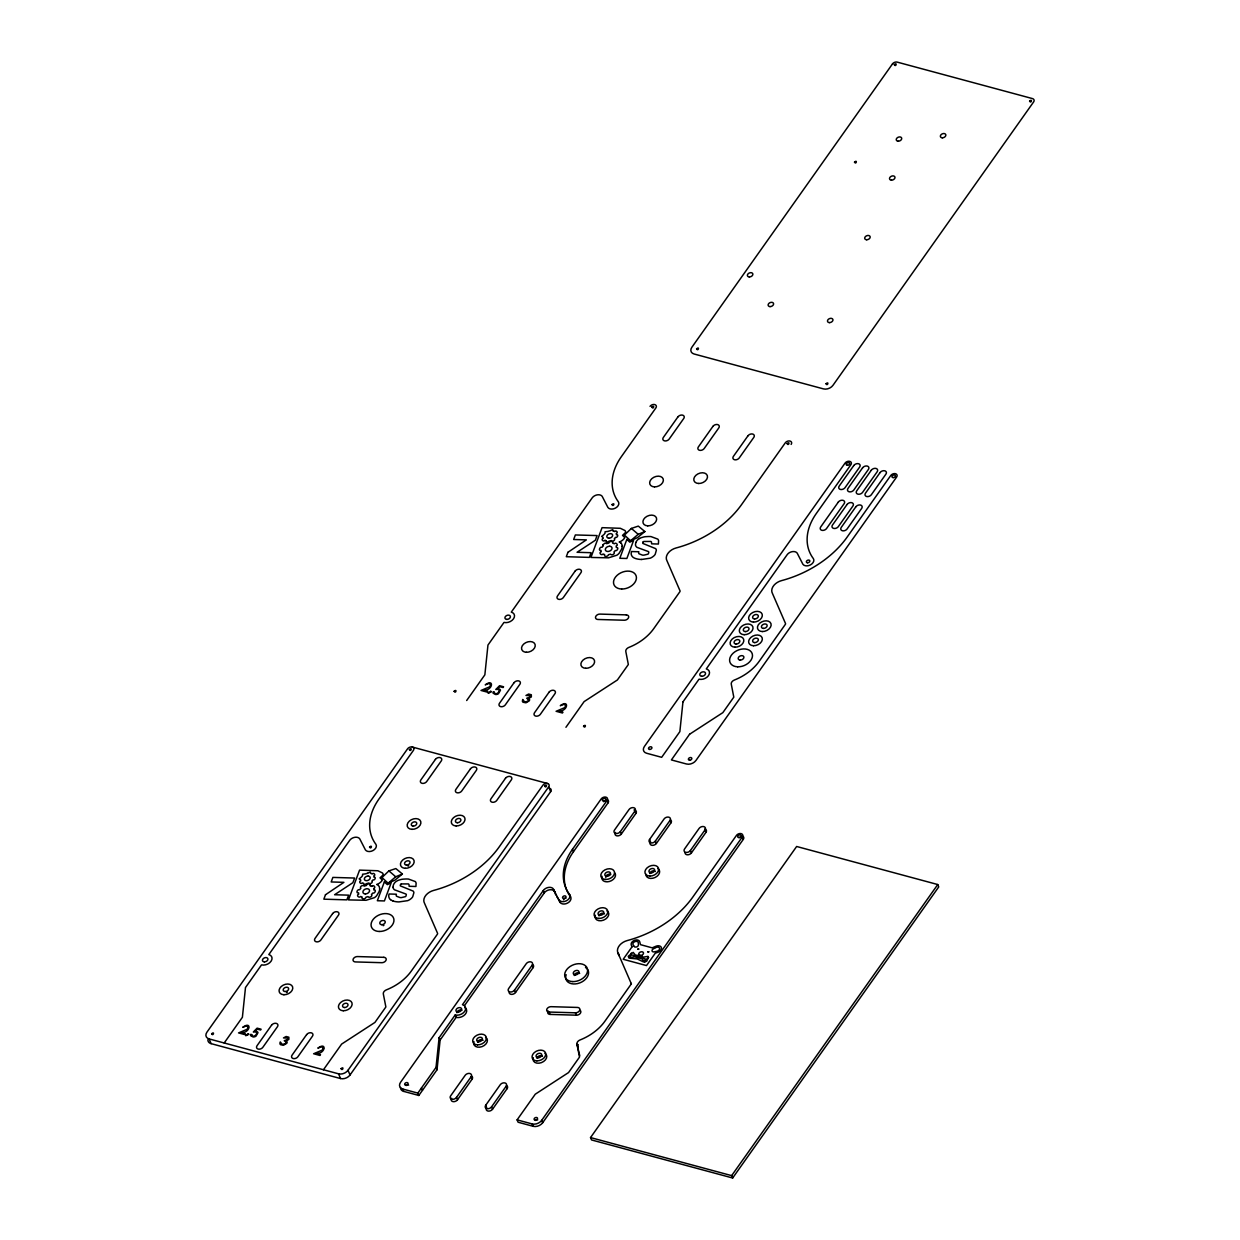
<?xml version="1.0" encoding="UTF-8"?>
<svg xmlns="http://www.w3.org/2000/svg" width="1240" height="1240" viewBox="0 0 1240 1240"><rect width="100%" height="100%" fill="white"/><g stroke="black" fill="none" stroke-linecap="round" stroke-linejoin="round"><path stroke-width="1.5" d="M400.505 1087.465A7.161 4.991 -22.9 0 0 403.744 1091.401L418.825 1095.463L437.022 1069.779L436.015 1067.408L439.115 1037.663L455.173 1014.971A7.161 4.991 -22.9 0 0 464.659 1011.406A7.161 4.991 -22.9 0 0 462.458 1004.695L543.306 890.506A5.968 4.154 -22.9 0 1 549.119 887.36A5.968 4.154 -22.9 0 1 553.753 889.716L555.784 894.97M437.022 1069.779L440.123 1040.034L439.115 1037.663M370.187 885.608C371.318 883.174 366.451 883.485 366.358 885.53A7.766 5.41 -22.9 0 0 364.297 886.135C363.18 884.337 359.104 886.615 360.825 888.336A8.029 5.58 -22.9 0 0 359.647 889.716C357.446 888.755 355.369 893.482 358.577 892.862A7.983 5.564 -22.9 0 0 358.748 894.133C355.647 895.016 359.042 898.737 360.716 896.427A7.781 5.41 -22.9 0 0 362.142 897.016C360.825 899.651 365.94 899.31 366.002 897.14A7.983 5.564 -22.9 0 0 367.954 896.598C369.055 898.488 373.209 896.179 371.488 894.443A7.75 5.394 -22.9 0 0 372.697 893.063C374.821 893.994 376.882 889.421 373.844 889.933A7.859 5.471 -22.9 0 0 373.643 888.538C376.557 887.732 373.364 884.198 371.767 886.259M613.226 530.921L612.731 529.604L609.863 530.86A6.804 4.728 -22.9 0 0 608.065 531.386L605.058 531.774L605.027 533.308A7.037 4.898 -22.9 0 0 603.989 534.518L601.601 536.439L603.058 537.261A6.96 4.836 -22.9 0 0 603.245 538.393C600.439 539.121 603.493 542.407 604.934 540.392M606.174 540.904L606.639 542.361L609.553 540.996A6.96 4.836 -22.9 0 0 611.258 540.532C612.219 542.175 615.861 540.175 614.343 538.64A6.851 4.774 -22.9 0 0 615.443 537.37C617.257 538.3 619.101 534.223 616.404 534.704A6.851 4.774 -22.9 0 0 616.234 533.479C618.775 532.782 616.001 529.697 614.591 531.495M628.556 957.652L630.23 956.149L631.021 957.296L634.508 956.799L641.793 958.768L643.576 960.674L645.482 960.256L644.831 962.038M367.397 873.316L370.249 872.061L370.745 873.394A6.851 4.774 -22.9 0 1 372.139 873.983C373.472 872.092 376.402 875.223 373.767 875.936A6.851 4.774 -22.9 0 1 373.938 877.16C376.603 876.68 374.79 880.726 372.946 879.888A6.774 4.712 -22.9 0 1 371.876 881.098C373.411 882.616 369.753 884.647 368.792 882.988A6.96 4.836 -22.9 0 1 367.087 883.454L364.173 884.818L363.708 883.361A6.804 4.728 -22.9 0 1 362.468 882.849C360.979 884.833 358.035 881.578 360.762 880.849A6.96 4.836 -22.9 0 1 360.592 879.718L359.135 878.896L361.522 876.974A7.037 4.898 -22.9 0 1 362.545 875.765L362.591 874.231L365.599 873.843A6.851 4.774 -22.9 0 1 367.505 873.363M648.443 957.637L646.226 959.373L636.972 955.87L634.353 956.241L633.408 955.11L630.788 955.203L631.346 953.018M224.192 1042.979L242.389 1017.296L245.489 987.536L261.547 964.86A7.161 4.991 -22.9 0 0 271.017 961.295A7.161 4.991 -22.9 0 0 268.817 954.583L349.68 840.379A5.968 4.154 -22.9 0 1 355.477 837.232A5.968 4.154 -22.9 0 1 360.127 839.588L365.397 849.865A5.968 4.154 -22.9 0 0 372.961 850.578A5.968 4.154 -22.9 0 0 375.89 844.285A63.286 44.035 -22.9 0 1 378.836 799.196L413.4 750.386A3.581 2.496 -22.9 0 0 412.3 747.038A3.581 2.496 -22.9 0 0 407.557 748.821L206.91 1032.207A7.161 4.991 -22.9 0 0 209.111 1038.918L211.11 1043.646L340.55 1078.552A7.161 4.991 -22.9 0 0 350.021 1075.003L550.668 791.616A3.581 2.496 -22.9 0 0 549.925 788.376M466.674 700.523L484.856 674.839L487.956 645.079L504.014 622.403A7.161 4.991 -22.9 0 0 513.5 618.837A7.161 4.991 -22.9 0 0 511.299 612.126L592.146 497.922A5.968 4.154 -22.9 0 1 597.959 494.775A5.968 4.154 -22.9 0 1 602.593 497.132L607.879 507.408A5.968 4.154 -22.9 0 0 615.428 508.106A5.968 4.154 -22.9 0 0 618.372 501.812A63.286 44.035 -22.9 0 1 621.318 456.739L655.867 407.929A3.581 2.496 -22.9 0 0 654.767 404.581A3.581 2.496 -22.9 0 0 650.024 406.364M323.454 1069.748L341.651 1044.065L374.914 1022.442L385.873 1006.973L383.362 994.139A4.325 3.007 -22.9 0 1 386.399 989.861A43.291 30.117 -22.9 0 0 411.293 971.075L437.332 934.293A1.798 1.24 -22.9 0 0 437.55 933.271L424.529 903.278A11.191 7.797 -22.9 0 1 433.613 890.429A89.559 62.326 -22.9 0 0 499.178 846.935L542.826 785.292A3.581 2.496 -22.9 0 1 547.568 783.51A3.581 2.496 -22.9 0 1 548.669 786.873L550.668 791.616M565.936 727.291L584.118 701.607L617.38 679.985L628.339 664.516L625.843 651.682A4.325 3.007 -22.9 0 1 628.866 647.404A43.291 30.117 -22.9 0 0 653.759 628.618L679.799 591.837A1.798 1.24 -22.9 0 0 680.016 590.814L666.996 560.821A11.191 7.797 -22.9 0 1 676.079 547.971A89.559 62.326 -22.9 0 0 741.659 504.479L785.292 442.835A3.581 2.496 -22.9 0 1 790.035 441.053A3.581 2.496 -22.9 0 1 791.136 444.416M209.111 1038.918L338.551 1073.824A7.161 4.991 -22.9 0 0 348.022 1070.26L548.669 786.873M556.775 896.566L559.038 899.992A5.968 4.154 -22.9 0 0 566.587 900.69A5.968 4.154 -22.9 0 0 569.532 894.396A63.286 44.035 -22.9 0 1 572.477 849.307L607.027 800.513A3.581 2.496 -22.9 0 0 605.926 797.149A3.581 2.496 -22.9 0 0 601.183 798.932L400.536 1082.319A7.161 4.991 -22.9 0 0 402.752 1089.03L403.744 1091.401M440.123 1040.034L456.18 1017.343A7.161 4.991 -22.9 0 0 465.124 1014.444A7.161 4.991 -22.9 0 0 464.845 1007.655M464.566 1005.501L544.314 892.877A5.968 4.154 -22.9 0 1 550.111 889.731A5.968 4.154 -22.9 0 1 554.761 892.087M553.753 889.716L560.031 902.363A5.968 4.154 -22.9 0 0 567.595 903.061A5.968 4.154 -22.9 0 0 570.524 896.768A63.286 44.035 -22.9 0 1 573.469 851.679L608.034 802.885A3.581 2.496 -22.9 0 0 606.933 799.521M418.825 1095.463L417.834 1093.107L436.015 1067.408M620.341 831.637L634.896 811.084A3.581 2.496 -22.9 0 0 633.795 807.721A3.581 2.496 -22.9 0 0 629.052 809.503L614.497 830.056A3.581 2.496 -22.9 0 0 615.598 833.404A3.581 2.496 -22.9 0 0 620.341 831.637L621.349 833.993A3.581 2.496 -22.9 0 1 616.606 835.776A3.581 2.496 -22.9 0 1 615.505 832.428M621.349 833.993L635.888 813.455L634.896 811.084M514.507 990.109L532.084 965.278A3.581 2.496 -22.9 0 0 530.984 961.915A3.581 2.496 -22.9 0 0 526.256 963.697L508.664 988.528A3.581 2.496 -22.9 0 0 509.779 991.891A3.581 2.496 -22.9 0 0 514.507 990.109L515.514 992.48A3.581 2.496 -22.9 0 1 511.175 994.341A3.581 2.496 -22.9 0 1 509.299 991.597M515.514 992.48L533.091 967.649A3.581 2.496 -22.9 0 0 532.689 964.58M456.506 1097.416L471.045 1076.862A3.581 2.496 -22.9 0 0 469.945 1073.514A3.581 2.496 -22.9 0 0 465.202 1075.282L450.663 1095.834A3.581 2.496 -22.9 0 0 451.763 1099.198A3.581 2.496 -22.9 0 0 456.506 1097.416L457.498 1099.787A3.581 2.496 -22.9 0 1 452.771 1101.554A3.581 2.496 -22.9 0 1 451.654 1098.206M457.498 1099.787L472.053 1079.234A3.581 2.496 -22.9 0 0 471.65 1076.165M649.543 839.511L664.082 818.958A3.581 2.496 -22.9 0 1 668.825 817.176A3.581 2.496 -22.9 0 1 669.925 820.524L670.918 822.895L656.379 843.448A3.581 2.496 -22.9 0 1 651.636 845.23A3.581 2.496 -22.9 0 1 650.535 841.867L649.543 839.511A3.581 2.496 -22.9 0 0 650.644 842.859A3.581 2.496 -22.9 0 0 655.371 841.077L669.925 820.524M485.693 1105.29L500.247 1084.737A3.581 2.496 -22.9 0 1 504.975 1082.954A3.581 2.496 -22.9 0 1 506.075 1086.318L507.082 1088.674L492.528 1109.226A3.581 2.496 -22.9 0 1 487.8 1111.009A3.581 2.496 -22.9 0 1 486.7 1107.661L485.693 1105.29A3.581 2.496 -22.9 0 0 486.793 1108.638A3.581 2.496 -22.9 0 0 491.536 1106.855L506.075 1086.318M690.417 850.532L704.956 829.979A3.581 2.496 -22.9 0 0 703.855 826.63A3.581 2.496 -22.9 0 0 699.112 828.398L684.573 848.951A3.581 2.496 -22.9 0 0 685.673 852.314A3.581 2.496 -22.9 0 0 690.417 850.532L691.409 852.903A3.581 2.496 -22.9 0 1 687.487 854.794A3.581 2.496 -22.9 0 1 685.054 852.717M691.409 852.903L705.963 832.35A3.581 2.496 -22.9 0 0 704.863 828.987M742.202 836.008A3.581 2.496 -22.9 0 1 743.303 839.356L542.655 1122.743A7.161 4.991 -22.9 0 1 533.185 1126.307L518.087 1122.231L517.096 1119.875L535.277 1094.191L568.54 1072.569L579.499 1057.1L577.003 1044.266A4.325 3.007 -22.9 0 1 580.025 1039.973A43.291 30.117 -22.9 0 0 604.918 1021.202L630.958 984.405A1.798 1.24 -22.9 0 0 631.175 983.382M517.096 1119.875L532.177 1123.936A7.161 4.991 -22.9 0 0 541.648 1120.371L742.295 836.985A3.581 2.496 -22.9 0 0 741.195 833.637A3.581 2.496 -22.9 0 0 736.452 835.419L692.819 897.062A89.559 62.326 -22.9 0 1 627.254 940.555A11.191 7.797 -22.9 0 0 618.156 953.39L619.163 955.761A11.191 7.797 -22.9 0 1 618.45 953.467M590.534 1137.576L796.638 846.486L937.75 884.538L938.742 886.91L732.654 1178L591.542 1139.947L590.534 1137.576L731.646 1175.629L732.654 1178M731.646 1175.629L937.75 884.538M641.437 559.488L650.163 558.202A9.796 6.82 -22.9 0 0 652.534 556.946L653.79 555.97A7.487 5.208 -22.9 0 0 655.201 554.296L656.347 550.265A5.487 3.829 -22.9 0 0 655.619 548.622L642.832 543.43A1.907 1.333 -22.9 0 1 642.754 542.748A2.526 1.767 -22.9 0 1 643.033 542.128L643.173 541.942M631.377 528.426L624.449 535.076L630.587 540.764L637.468 537.649L644.862 531.542L638.306 526.101L631.377 528.426L638.197 534.316L644.862 531.542M388.911 870.883L381.982 877.533L388.12 883.221L394.987 880.105L402.396 873.999L395.839 868.558L388.911 870.883L395.731 876.773L402.396 873.999M630.587 540.764L638.197 534.316M388.12 883.221L395.731 876.773M401.249 883.934L408.363 883.918A3.27 2.279 -22.9 0 1 409.014 884.632L409.138 886.29L415.927 886.491L416.113 883.174A8.82 6.138 -22.9 0 0 415.369 881.593L408.487 879.052A30.783 21.421 -22.9 0 0 405.899 878.974L402.829 879.176A14.601 10.152 -22.9 0 0 401.233 879.439L398.489 880.245A8.386 5.828 -22.9 0 0 397.002 880.958A6.789 4.728 -22.9 0 0 394.987 882.477A7.455 5.192 -22.9 0 0 393.499 884.818A10.338 7.192 -22.9 0 0 393.018 887.313M631.563 551.537L638.832 551.754L638.646 552.714A3.457 2.403 -22.9 0 0 639.003 553.769L642.49 555.117A12.633 8.789 -22.9 0 0 643.886 555.148L647.854 554.202A1.938 1.349 -22.9 0 0 648.443 553.644L648.814 552.265A2.248 1.566 -22.9 0 0 648.427 551.583L637.034 547.367A8.726 6.076 -22.9 0 1 636.151 546.499L635.732 545.817A5.348 3.72 -22.9 0 1 635.5 544.841A10.338 7.192 -22.9 0 1 635.996 542.361M549.103 1012.041L575.422 1012.816A3.581 2.496 -22.9 0 0 579.716 1010.228A3.581 2.496 -22.9 0 0 577.421 1007.438L551.103 1006.679A3.581 2.496 -22.9 0 0 546.809 1009.267A3.581 2.496 -22.9 0 0 549.103 1012.041L550.095 1014.413L576.429 1015.188A3.581 2.496 -22.9 0 0 580.336 1013.282A3.581 2.496 -22.9 0 0 579.933 1010.228M412.3 747.038L547.568 783.51M402.752 1089.03L417.834 1093.107M393.049 900.968L392.228 900.643A11.703 8.153 -22.9 0 1 390.538 899.62M618.156 953.39L631.423 983.987M742.295 836.985L743.303 839.356M704.956 829.979L705.963 832.35M655.371 841.077L656.379 843.448M607.027 800.513L608.034 802.885M572.477 849.307L573.469 851.679M569.532 894.396L570.524 896.768M559.038 899.992L560.031 902.363M543.306 890.506L544.314 892.877M575.422 1012.816L576.429 1015.188M577.003 1044.266L579.793 1055.798M532.084 965.278L533.091 967.649M541.648 1120.371L542.655 1122.743M532.177 1123.936L533.185 1126.307M455.173 1014.971L456.18 1017.343M491.536 1106.855L492.528 1109.226M471.045 1076.862L472.053 1079.234M421.461 1087.96L422.468 1090.332M348.022 1070.26L350.021 1075.003M338.551 1073.824L340.55 1078.552M639.468 538.501A8.386 5.828 -22.9 0 1 640.956 537.788L643.7 536.982A14.601 10.152 -22.9 0 1 645.312 536.703L648.365 536.517A30.783 21.421 -22.9 0 1 650.969 536.579L657.836 539.136A8.82 6.138 -22.9 0 1 658.595 540.718L658.409 544.034L651.62 543.833L651.496 542.175A3.27 2.279 -22.9 0 0 650.845 541.446L643.715 541.477A1.907 1.333 -22.9 0 0 643.095 542.097M639.468 538.501A6.789 4.728 -22.9 0 0 637.453 540.02A7.455 5.192 -22.9 0 0 635.981 542.345M631.517 551.537A9.393 6.541 -22.9 0 0 632.958 557.194A11.703 8.153 -22.9 0 0 634.694 558.186L635.515 558.511A20.383 14.183 -22.9 0 0 641.452 559.457M609.615 546.267A3.472 2.418 -22.9 0 0 605.476 548.808A3.472 2.418 -22.9 0 0 607.755 551.475A3.472 2.418 -22.9 0 0 611.894 548.948A3.472 2.418 -22.9 0 0 609.662 546.267M622.201 546.267A14.183 9.873 -22.9 0 1 621.488 549.351L619.07 553.335A10.246 7.13 -22.9 0 1 616.9 555.21L608.514 557.829L590.938 557.442L602.051 527.667L620.357 528.302L624.96 530.519A9.145 6.371 -22.9 0 1 625.332 531.107L625.642 531.774A9.377 6.526 -22.9 0 1 625.766 532.255L622.511 535.401L624.821 537.54A8.758 6.092 -22.9 0 1 624.433 538.175L623.952 538.827A7.983 5.564 -22.9 0 1 623.023 539.788A8.851 6.154 -22.9 0 1 622.077 540.547L621.287 541.074A6.526 4.542 -22.9 0 1 619.179 541.989A10.246 7.13 -22.9 0 1 620.79 542.965M620.899 542.888A8.68 6.045 -22.9 0 1 622.093 546.282M613.087 530.921A6.804 4.728 -22.9 0 1 614.466 531.48M606.329 540.795A6.851 4.774 -22.9 0 1 605.074 540.284M537.044 1058.371A2.991 2.077 -22.9 0 1 539.261 1055.891A2.991 2.077 -22.9 0 1 542.438 1056.341M544.933 1053.318A7.161 4.991 -22.9 0 1 541.462 1062.618A7.161 4.991 -22.9 0 1 533.324 1057.689M477.679 1042.36A2.991 2.077 -22.9 0 1 479.896 1039.88A2.991 2.077 -22.9 0 1 483.073 1040.345M485.568 1037.307A7.161 4.991 -22.9 0 1 482.096 1046.607A7.161 4.991 -22.9 0 1 473.959 1041.678M550.095 1014.413A3.581 2.496 -22.9 0 1 548.173 1010.941M585.497 967.433A11.935 8.308 -22.9 0 1 579.716 982.933A11.935 8.308 -22.9 0 1 566.153 974.702M574.26 975.524A2.991 2.077 -22.9 0 1 576.476 973.043A2.991 2.077 -22.9 0 1 579.654 973.493M599.06 915.941A2.991 2.077 -22.9 0 1 601.276 913.462A2.991 2.077 -22.9 0 1 604.454 913.911M606.949 910.873A7.161 4.991 -22.9 0 1 603.493 920.173A7.161 4.991 -22.9 0 1 595.355 915.244M649.931 873.565A2.991 2.077 -22.9 0 1 652.147 871.085A2.991 2.077 -22.9 0 1 655.325 871.549M657.82 868.512A7.161 4.991 -22.9 0 1 655.201 877.44A7.161 4.991 -22.9 0 1 645.916 874.277M605.864 877.517A2.991 2.077 -22.9 0 1 607.306 874.82A2.991 2.077 -22.9 0 1 610.762 874.572M614.73 872.805A7.161 4.991 -22.9 0 1 609.336 881.501A7.161 4.991 -22.9 0 1 602.082 876.277M670.514 819.841A3.581 2.496 -22.9 0 1 670.918 822.895M633.966 809.984A3.581 2.496 -22.9 0 1 635.888 813.455M506.68 1085.62A3.581 2.496 -22.9 0 1 507.082 1088.674M456.956 1012.708A2.991 2.077 -22.9 0 1 458.815 1010.383A2.991 2.077 -22.9 0 1 461.916 1010.305M603.648 801.691A1.798 1.24 -22.9 0 1 605.616 800.745M406.209 1085.558A1.798 1.24 -22.9 0 1 408.642 1085.124M563.564 899.76A1.798 1.24 -22.9 0 1 565.905 898.225M577.995 1046.622A4.325 3.007 -22.9 0 1 578.289 1044.623M739.567 837.589A1.798 1.24 -22.9 0 1 741.892 837.651M535.634 1120.464A1.798 1.24 -22.9 0 1 537.726 1119.89M211.11 1043.646A7.161 4.991 -22.9 0 1 207.871 1039.725M286.611 992.543A2.868 2 -22.9 0 1 287.293 992.217M383.207 925.691A2.868 2 -22.9 0 1 383.873 925.365M408.007 866.109A2.868 2 -22.9 0 1 408.673 865.784M393.034 887.313A5.348 3.72 -22.9 0 0 393.266 888.274L393.685 888.956A8.726 6.076 -22.9 0 0 394.568 889.824L405.961 894.04A2.248 1.566 -22.9 0 1 406.332 894.722L405.961 896.101A1.938 1.349 -22.9 0 1 405.387 896.66L401.404 897.605A12.633 8.789 -22.9 0 1 400.024 897.574L396.537 896.226A3.457 2.403 -22.9 0 1 396.18 895.172L396.366 894.211L389.081 893.994A9.393 6.541 -22.9 0 0 390.492 899.651M393.018 901.015A20.383 14.183 -22.9 0 0 398.986 901.914L407.696 900.659A9.796 6.82 -22.9 0 0 410.068 899.403L411.324 898.427A7.487 5.208 -22.9 0 0 412.719 896.752L413.881 892.723A5.487 3.829 -22.9 0 0 413.153 891.08L400.365 885.902A1.907 1.333 -22.9 0 1 400.288 885.205A2.526 1.767 -22.9 0 1 400.551 884.585L400.69 884.399A1.907 1.333 -22.9 0 1 401.202 884.058M379.735 888.724A14.183 9.873 -22.9 0 1 379.006 891.808L376.603 895.791A10.246 7.13 -22.9 0 1 374.433 897.667L366.048 900.287L348.471 899.899L359.569 870.124L377.89 870.759L382.478 872.991A9.145 6.371 -22.9 0 1 382.865 873.565L383.16 874.246A9.377 6.526 -22.9 0 1 383.3 874.712L380.029 877.858L382.354 879.997A8.758 6.092 -22.9 0 1 381.966 880.632L381.486 881.284A7.983 5.564 -22.9 0 1 380.556 882.245A8.851 6.154 -22.9 0 1 379.611 883.004L378.82 883.531A6.526 4.542 -22.9 0 1 376.697 884.446A10.246 7.13 -22.9 0 1 378.324 885.422A8.68 6.045 -22.9 0 1 379.626 888.739M370.202 885.81A7.75 5.394 -22.9 0 1 371.767 886.445M602.795 544.825L603.291 545.879A8.029 5.58 -22.9 0 0 602.113 547.259C599.912 546.282 597.866 551.025 601.043 550.405A7.921 5.518 -22.9 0 0 601.261 551.692C598.083 552.513 601.509 556.279 603.183 553.97A7.781 5.41 -22.9 0 0 604.609 554.559C603.291 557.179 608.406 556.869 608.468 554.668A7.983 5.564 -22.9 0 0 610.421 554.125C611.521 556.032 615.707 553.722 613.955 551.986A7.75 5.394 -22.9 0 0 615.179 550.591C617.303 551.521 619.349 546.98 616.311 547.476A7.859 5.471 -22.9 0 0 616.11 546.065C619.039 545.275 615.846 541.725 614.234 543.802A7.766 5.394 -22.9 0 0 612.668 543.151C613.816 540.702 608.918 541.028 608.825 543.073A7.766 5.41 -22.9 0 0 606.763 543.663L605.151 543.043L602.795 544.825M251.674 1034.594C253.487 1039.895 260.974 1030.425 253.347 1031.99L257.099 1028.146L261.129 1029.231L260.571 1030.006L257.269 1029.123L255.223 1031.23L256.99 1031.572A3.333 2.325 -22.9 0 1 257.982 1032.688L255.983 1036.19A3.643 2.526 -22.9 0 1 253.131 1036.981L250.681 1035.695A3.394 2.356 -22.9 0 1 250.666 1034.362L251.674 1034.594M494.14 692.137C495.954 697.438 503.44 687.968 495.814 689.518L499.565 685.689L503.595 686.774L503.053 687.549L499.736 686.65L497.689 688.774L499.472 689.115A3.333 2.325 -22.9 0 1 500.464 690.215L498.449 693.734A3.643 2.526 -22.9 0 1 495.597 694.509L493.164 693.238A3.394 2.356 -22.9 0 1 493.132 691.904L494.14 692.137M248.372 1027.371L246.993 1029.34L238.545 1032.905L244.885 1034.61L245.442 1033.819L241.133 1032.657C250.526 1033.276 251.999 1020.365 242.761 1027.324L245.365 1026.286A2.403 1.674 -22.9 0 1 246.776 1026.069L248.372 1027.371M323.454 1048.218L322.059 1050.187L313.612 1053.752L319.951 1055.457L320.509 1054.667L316.2 1053.504C325.593 1054.124 327.065 1041.213 317.828 1048.172L320.431 1047.134A2.403 1.674 -22.9 0 1 321.842 1046.917L323.454 1048.218M490.854 684.914L489.459 686.882L481.012 690.447L487.351 692.153L487.909 691.362L483.615 690.2C492.993 690.82 494.481 677.908 485.228 684.868L487.847 683.814A2.403 1.674 -22.9 0 1 489.242 683.612L490.854 684.914M565.921 705.761L564.525 707.73L556.093 711.295L562.418 713L562.976 712.21L558.682 711.047C568.075 711.667 569.548 698.755 560.294 705.715L562.913 704.677A2.403 1.674 -22.9 0 1 564.308 704.46L565.921 705.761M682.961 701.871L679.861 731.631L661.664 757.314L646.582 753.238A7.161 4.991 -22.9 0 1 644.382 746.527L845.029 463.14A3.581 2.496 -22.9 0 1 849.772 461.357A3.581 2.496 -22.9 0 1 850.873 464.721L816.308 513.515A63.286 44.035 -22.9 0 0 813.363 558.605A5.968 4.154 -22.9 0 1 810.433 564.898A5.968 4.154 -22.9 0 1 802.869 564.2L797.599 553.923A5.968 4.154 -22.9 0 0 792.949 551.567A5.968 4.154 -22.9 0 0 787.152 554.714L706.288 668.903A7.161 4.991 -22.9 0 1 708.49 675.614A7.161 4.991 -22.9 0 1 699.019 679.179L682.961 701.871M286.053 1042.22L285.975 1042.716A2.356 1.643 -22.9 0 1 285.091 1043.832L282.209 1044.374L280.271 1041.941L279.93 1043.584A3.364 2.341 -22.9 0 0 280.627 1044.716L283.495 1045.258L286.688 1043.367A3.069 2.139 -22.9 0 0 287.137 1042.158L286.502 1040.748L288.889 1039.399L288.858 1037.214L286.146 1036.501L283.479 1037.927L288.099 1038.066A1.69 1.178 -22.9 0 1 287.618 1039.461L284.255 1040.67L286.053 1042.22M528.519 699.748L528.442 700.244A2.356 1.643 -22.9 0 1 527.558 701.36L524.675 701.918L522.738 699.484L522.396 701.127A3.364 2.341 -22.9 0 0 523.11 702.259L525.962 702.801L529.154 700.91A3.069 2.139 -22.9 0 0 529.604 699.701L528.968 698.29L531.356 696.942L531.325 694.757L528.612 694.043L525.962 695.47L530.565 695.609A1.69 1.178 -22.9 0 1 530.085 697.004L526.721 698.213L528.519 699.748M211.653 1033.741C213.233 1036.873 214.876 1030.688 211.653 1033.741M369.551 847.044C371.132 850.16 372.775 843.99 369.551 847.044M341.078 1068.648C342.674 1071.779 344.301 1065.594 341.078 1068.648M409.386 749.564C410.967 752.696 412.594 746.527 409.386 749.564M454.119 691.284C455.716 694.415 457.343 688.231 454.119 691.284M544.654 786.052C546.236 789.183 547.863 782.998 544.654 786.052M612.018 504.587C613.599 507.703 615.241 501.534 612.018 504.587M583.56 726.191C585.14 729.306 586.768 723.137 583.56 726.191M651.853 407.107C653.433 410.239 655.077 404.07 651.853 407.107M696.601 348.828C698.182 351.943 699.81 345.774 696.601 348.828M637.794 949.173L638.724 949.096L637.794 949.173M647.854 951.886L648.784 951.809L647.854 951.886M787.121 443.594C788.702 446.71 790.345 440.541 787.121 443.594M854.5 162.13C856.08 165.245 857.708 159.077 854.5 162.13M826.026 383.733C827.607 386.849 829.25 380.68 826.026 383.733M894.319 64.651C895.9 67.781 897.543 61.597 894.319 64.651M1029.588 101.138C1031.168 104.253 1032.812 98.084 1029.588 101.138M648.505 957.388L646.675 961.263L643.607 961.976L637.205 958.938L629.455 958.163L628.215 956.288L633.206 952.382L635.454 955.126L641.312 955.637L643.142 957.187L647.931 956.365L648.505 957.388M325.485 894.753L323.841 899.171L346.859 899.852L348.611 895.156L334.599 894.738L352.873 882.694L354.609 878.044L332.878 877.409L331.188 881.966L343.899 882.337L325.485 894.753M384.369 881.873L377.332 900.736L384.4 900.938L391.127 882.896L387.345 884.616L384.369 881.873M567.951 552.281L566.308 556.714L589.341 557.396L591.093 552.699L577.065 552.281L595.355 540.237L597.076 535.572L575.36 534.952L573.655 539.509L586.365 539.88L567.951 552.281M626.851 539.415L619.814 558.279L626.866 558.481L633.593 540.439L629.812 542.159L626.851 539.415M892.505 63.891L691.858 347.278A7.161 4.991 -22.9 0 0 694.059 353.989L823.484 388.895A7.161 4.991 -22.9 0 0 832.97 385.33L1033.602 101.959A3.581 2.496 -22.9 0 0 1032.502 98.596L897.233 62.124A3.581 2.496 -22.9 0 0 892.505 63.891M435.426 759.392L420.871 779.929A3.581 2.496 -22.9 0 0 421.972 783.293A3.581 2.496 -22.9 0 0 426.715 781.51L441.254 760.957A3.581 2.496 -22.9 0 0 440.154 757.609A3.581 2.496 -22.9 0 0 435.426 759.392M677.893 416.935L663.338 437.472A3.581 2.496 -22.9 0 0 664.439 440.836A3.581 2.496 -22.9 0 0 669.182 439.053L683.736 418.5A3.581 2.496 -22.9 0 0 682.636 415.152A3.581 2.496 -22.9 0 0 677.893 416.935M332.615 913.586L315.038 938.416A3.581 2.496 -22.9 0 0 316.138 941.765A3.581 2.496 -22.9 0 0 320.881 939.982L338.458 915.166A3.581 2.496 -22.9 0 0 337.358 911.803A3.581 2.496 -22.9 0 0 332.615 913.586M575.096 571.129L557.504 595.96A3.581 2.496 -22.9 0 0 558.605 599.308A3.581 2.496 -22.9 0 0 563.347 597.525L580.925 572.694A3.581 2.496 -22.9 0 0 579.824 569.346A3.581 2.496 -22.9 0 0 575.096 571.129M271.576 1025.17L257.037 1045.723A3.581 2.496 -22.9 0 0 258.137 1049.071A3.581 2.496 -22.9 0 0 262.865 1047.288L277.419 1026.751A3.581 2.496 -22.9 0 0 276.319 1023.388A3.581 2.496 -22.9 0 0 271.576 1025.17M514.042 682.713L499.503 703.25A3.581 2.496 -22.9 0 0 500.604 706.614A3.581 2.496 -22.9 0 0 505.346 704.832L519.886 684.279A3.581 2.496 -22.9 0 0 518.785 680.931A3.581 2.496 -22.9 0 0 514.042 682.713M470.456 768.831L455.901 789.384A3.581 2.496 -22.9 0 0 457.002 792.748A3.581 2.496 -22.9 0 0 461.745 790.965L476.3 770.412A3.581 2.496 -22.9 0 0 475.183 767.048A3.581 2.496 -22.9 0 0 470.456 768.831M712.923 426.374L698.368 446.927A3.581 2.496 -22.9 0 0 699.484 450.275A3.581 2.496 -22.9 0 0 704.212 448.493L718.766 427.955A3.581 2.496 -22.9 0 0 717.665 424.591A3.581 2.496 -22.9 0 0 712.923 426.374M306.606 1034.625L292.067 1055.163A3.581 2.496 -22.9 0 0 293.167 1058.526A3.581 2.496 -22.9 0 0 297.894 1056.744L312.449 1036.19A3.581 2.496 -22.9 0 0 311.349 1032.842A3.581 2.496 -22.9 0 0 306.606 1034.625M549.087 692.153L534.533 712.706A3.581 2.496 -22.9 0 0 535.634 716.069A3.581 2.496 -22.9 0 0 540.376 714.287L554.915 693.734A3.581 2.496 -22.9 0 0 553.815 690.37A3.581 2.496 -22.9 0 0 549.087 692.153M505.486 778.286L490.932 798.839A3.581 2.496 -22.9 0 0 492.032 802.187A3.581 2.496 -22.9 0 0 496.775 800.404L511.329 779.867A3.581 2.496 -22.9 0 0 510.229 776.504A3.581 2.496 -22.9 0 0 505.486 778.286M747.952 435.829L733.413 456.367A3.581 2.496 -22.9 0 0 734.514 459.73A3.581 2.496 -22.9 0 0 739.242 457.947L753.796 437.394A3.581 2.496 -22.9 0 0 752.696 434.046A3.581 2.496 -22.9 0 0 747.952 435.829M853.787 465.512L839.232 486.049A3.581 2.496 -22.9 0 0 840.332 489.413A3.581 2.496 -22.9 0 0 845.076 487.63L859.63 467.077A3.581 2.496 -22.9 0 0 858.529 463.729A3.581 2.496 -22.9 0 0 853.787 465.512M838.302 502.107L820.725 526.938A3.581 2.496 -22.9 0 0 821.826 530.302A3.581 2.496 -22.9 0 0 826.553 528.519L844.13 503.688A3.581 2.496 -22.9 0 0 843.029 500.34A3.581 2.496 -22.9 0 0 838.302 502.107M862.544 467.868L847.99 488.421A3.581 2.496 -22.9 0 0 849.09 491.768A3.581 2.496 -22.9 0 0 853.833 489.986L868.388 469.449A3.581 2.496 -22.9 0 0 867.287 466.085A3.581 2.496 -22.9 0 0 862.544 467.868M847.06 504.479L832.505 525.016A3.581 2.496 -22.9 0 0 833.605 528.38A3.581 2.496 -22.9 0 0 838.349 526.597L852.888 506.044A3.581 2.496 -22.9 0 0 851.787 502.696A3.581 2.496 -22.9 0 0 847.06 504.479M871.302 470.224L856.747 490.776A3.581 2.496 -22.9 0 0 857.863 494.14A3.581 2.496 -22.9 0 0 862.591 492.357L877.145 471.805A3.581 2.496 -22.9 0 0 876.045 468.457A3.581 2.496 -22.9 0 0 871.302 470.224M689.58 734.25L671.398 759.934L686.48 763.995A7.161 4.991 -22.9 0 0 695.966 760.446L896.598 477.059A3.581 2.496 -22.9 0 0 895.497 473.696A3.581 2.496 -22.9 0 0 890.77 475.478L847.121 537.121A89.559 62.326 -22.9 0 1 781.557 580.615A11.191 7.797 -22.9 0 0 772.458 593.464L785.494 623.457A1.798 1.24 -22.9 0 1 785.277 624.48L759.221 661.261A43.291 30.117 -22.9 0 1 734.343 680.047A4.325 3.007 -22.9 0 0 731.306 684.325L733.801 697.159L722.858 712.628L689.58 734.25M855.817 506.835L841.263 527.388A3.581 2.496 -22.9 0 0 842.363 530.736A3.581 2.496 -22.9 0 0 847.106 528.953L861.66 508.416A3.581 2.496 -22.9 0 0 860.545 505.052A3.581 2.496 -22.9 0 0 855.817 506.835M880.059 472.595L865.52 493.132A3.581 2.496 -22.9 0 0 866.62 496.496A3.581 2.496 -22.9 0 0 871.348 494.714L885.902 474.161A3.581 2.496 -22.9 0 0 884.802 470.812A3.581 2.496 -22.9 0 0 880.059 472.595M631.966 946.926L623.208 959.279L646.505 965.573L655.263 953.204L658.037 952.212A4.542 3.162 -22.9 0 0 661.385 947.53A4.542 3.162 -22.9 0 0 655.945 946.244L652.163 947.825L640.476 944.663L639.778 941.888A4.542 3.162 -22.9 0 0 634.554 940.292A4.542 3.162 -22.9 0 0 631.269 944.988L631.966 946.926M490.761 691.284L488.126 693.222L491.365 691.874L490.761 691.284M248.294 1033.741L245.644 1035.679L248.883 1034.331L248.294 1033.741M655.774 947.562L653.232 948.926A2.263 1.581 -22.9 0 0 654.178 951.87L656.952 951.282A2.852 1.984 -22.9 0 0 659.572 948.228A2.852 1.984 -22.9 0 0 655.774 947.562M626.262 614.87L599.943 614.095A3.581 2.496 -22.9 0 0 595.65 616.683A3.581 2.496 -22.9 0 0 597.928 619.473L624.263 620.232A3.581 2.496 -22.9 0 0 628.556 617.644A3.581 2.496 -22.9 0 0 626.262 614.87M383.796 957.327L357.461 956.567A3.581 2.496 -22.9 0 0 353.168 959.155A3.581 2.496 -22.9 0 0 355.462 961.93L381.796 962.69A3.581 2.496 -22.9 0 0 386.074 960.101A3.581 2.496 -22.9 0 0 383.796 957.327M634.291 946.507L633.113 944.849A2.852 1.984 -22.9 0 1 634.957 941.594A2.852 1.984 -22.9 0 1 638.337 942.849L638.429 944.927A2.263 1.581 -22.9 0 1 634.291 946.507M763.452 628.417A2.991 2.077 -22.9 0 0 767.08 625.13A2.991 2.077 -22.9 0 0 762.337 624.991A2.991 2.077 -22.9 0 0 763.452 628.417M762.29 631.548A7.161 4.991 -22.9 0 0 770.986 623.658A7.161 4.991 -22.9 0 0 759.593 623.332A7.161 4.991 -22.9 0 0 762.29 631.548M754.633 618.962A2.991 2.077 -22.9 0 0 758.26 615.675A2.991 2.077 -22.9 0 0 753.517 615.536A2.991 2.077 -22.9 0 0 754.633 618.962M753.471 622.093A7.161 4.991 -22.9 0 0 762.166 614.203A7.161 4.991 -22.9 0 0 750.774 613.878A7.161 4.991 -22.9 0 0 753.471 622.093M745.333 631.579A2.991 2.077 -22.9 0 0 748.96 628.293A2.991 2.077 -22.9 0 0 744.202 628.153A2.991 2.077 -22.9 0 0 745.333 631.579M744.171 634.71A7.161 4.991 -22.9 0 0 752.866 626.82A7.161 4.991 -22.9 0 0 741.474 626.495A7.161 4.991 -22.9 0 0 744.171 634.71M736.126 644.056A2.991 2.077 -22.9 0 0 739.753 640.77A2.991 2.077 -22.9 0 0 734.995 640.63A2.991 2.077 -22.9 0 0 736.126 644.056M734.964 647.187A7.161 4.991 -22.9 0 0 743.659 639.298A7.161 4.991 -22.9 0 0 732.267 638.972A7.161 4.991 -22.9 0 0 734.964 647.187M754.649 642.599A2.991 2.077 -22.9 0 0 758.275 639.313A2.991 2.077 -22.9 0 0 753.533 639.173A2.991 2.077 -22.9 0 0 754.649 642.599M753.486 645.745A7.161 4.991 -22.9 0 0 762.182 637.856A7.161 4.991 -22.9 0 0 750.789 637.515A7.161 4.991 -22.9 0 0 753.486 645.745M737.707 666.81A11.935 8.308 -22.9 0 0 752.2 653.666A11.935 8.308 -22.9 0 0 733.212 653.124A11.935 8.308 -22.9 0 0 737.707 666.81M740.202 660.099A2.991 2.077 -22.9 0 0 743.83 656.812A2.991 2.077 -22.9 0 0 739.087 656.673A2.991 2.077 -22.9 0 0 740.202 660.099M893.188 477.601A1.798 1.24 -22.9 0 0 895.357 475.633A1.798 1.24 -22.9 0 0 892.505 475.555A1.798 1.24 -22.9 0 0 893.188 477.601M689.626 760.213A1.798 1.24 -22.9 0 0 691.796 758.229A1.798 1.24 -22.9 0 0 688.944 758.152A1.798 1.24 -22.9 0 0 689.626 760.213M847.447 465.279A1.798 1.24 -22.9 0 0 849.617 463.295A1.798 1.24 -22.9 0 0 846.765 463.218A1.798 1.24 -22.9 0 0 847.447 465.279M701.825 676.281A2.991 2.077 -22.9 0 0 705.452 672.995A2.991 2.077 -22.9 0 0 700.693 672.855A2.991 2.077 -22.9 0 0 701.825 676.281M649.714 749.441A1.798 1.24 -22.9 0 0 651.899 747.472A1.798 1.24 -22.9 0 0 649.047 747.394A1.798 1.24 -22.9 0 0 649.714 749.441M807.504 562.743A1.798 1.24 -22.9 0 0 809.813 560.868A1.798 1.24 -22.9 0 0 807.038 560.604A1.798 1.24 -22.9 0 0 807.504 562.743M749.332 276.954A2.868 2 -22.9 0 0 752.804 273.792A2.868 2 -22.9 0 0 748.247 273.653A2.868 2 -22.9 0 0 749.332 276.954M898.163 141.205A2.868 2 -22.9 0 0 901.651 138.043A2.868 2 -22.9 0 0 897.093 137.919A2.868 2 -22.9 0 0 898.163 141.205M829.421 322.617A2.868 2 -22.9 0 0 832.893 319.455A2.868 2 -22.9 0 0 828.336 319.331A2.868 2 -22.9 0 0 829.421 322.617M770.056 306.606A2.868 2 -22.9 0 0 773.528 303.444A2.868 2 -22.9 0 0 768.971 303.32A2.868 2 -22.9 0 0 770.056 306.606M866.636 239.754A2.868 2 -22.9 0 0 870.124 236.608A2.868 2 -22.9 0 0 865.551 236.468A2.868 2 -22.9 0 0 866.636 239.754M891.436 180.172A2.868 2 -22.9 0 0 894.923 177.025A2.868 2 -22.9 0 0 890.366 176.886A2.868 2 -22.9 0 0 891.436 180.172M942.291 137.81A2.868 2 -22.9 0 0 945.779 134.649A2.868 2 -22.9 0 0 941.222 134.525A2.868 2 -22.9 0 0 942.291 137.81M647.761 525.853A7.161 4.991 -22.9 0 0 656.471 517.964A7.161 4.991 -22.9 0 0 645.079 517.638A7.161 4.991 -22.9 0 0 647.761 525.853M506.85 619.411A2.868 2 -22.9 0 0 510.338 616.249A2.868 2 -22.9 0 0 505.781 616.125A2.868 2 -22.9 0 0 506.85 619.411M585.745 668.298A7.161 4.991 -22.9 0 0 594.441 660.409A7.161 4.991 -22.9 0 0 583.048 660.068A7.161 4.991 -22.9 0 0 585.745 668.298M621.628 589.015A11.935 8.308 -22.9 0 0 636.136 575.871A11.935 8.308 -22.9 0 0 617.132 575.314A11.935 8.308 -22.9 0 0 621.628 589.015M526.38 652.287A7.161 4.991 -22.9 0 0 535.076 644.397A7.161 4.991 -22.9 0 0 523.683 644.072A7.161 4.991 -22.9 0 0 526.38 652.287M654.503 486.886A7.161 4.991 -22.9 0 0 663.199 478.996A7.161 4.991 -22.9 0 0 651.806 478.671A7.161 4.991 -22.9 0 0 654.503 486.886M698.632 483.492A7.161 4.991 -22.9 0 0 707.327 475.602A7.161 4.991 -22.9 0 0 695.935 475.276A7.161 4.991 -22.9 0 0 698.632 483.492M608.933 538.207A3.038 2.108 -22.9 0 0 612.576 534.827A3.038 2.108 -22.9 0 0 607.724 534.735A3.038 2.108 -22.9 0 0 608.933 538.207M538.067 1057.736A2.991 2.077 -22.9 0 0 541.694 1054.449A2.991 2.077 -22.9 0 0 536.951 1054.31A2.991 2.077 -22.9 0 0 538.067 1057.736M536.904 1060.866A7.161 4.991 -22.9 0 0 545.6 1052.993A7.161 4.991 -22.9 0 0 534.207 1052.651A7.161 4.991 -22.9 0 0 536.904 1060.866M478.702 1041.74A2.991 2.077 -22.9 0 0 482.329 1038.438A2.991 2.077 -22.9 0 0 477.586 1038.314A2.991 2.077 -22.9 0 0 478.702 1041.74M477.539 1044.87A7.161 4.991 -22.9 0 0 486.235 1036.981A7.161 4.991 -22.9 0 0 474.843 1036.64A7.161 4.991 -22.9 0 0 477.539 1044.87M572.787 981.599A11.935 8.308 -22.9 0 0 587.295 968.455A11.935 8.308 -22.9 0 0 568.292 967.898A11.935 8.308 -22.9 0 0 572.787 981.599M575.298 974.888A2.991 2.077 -22.9 0 0 578.925 971.602A2.991 2.077 -22.9 0 0 574.167 971.462A2.991 2.077 -22.9 0 0 575.298 974.888M600.098 915.306A2.991 2.077 -22.9 0 0 603.725 912.02A2.991 2.077 -22.9 0 0 598.966 911.88A2.991 2.077 -22.9 0 0 600.098 915.306M598.936 918.437A7.161 4.991 -22.9 0 0 607.631 910.548A7.161 4.991 -22.9 0 0 596.239 910.207A7.161 4.991 -22.9 0 0 598.936 918.437M650.954 872.929A2.991 2.077 -22.9 0 0 654.581 869.643A2.991 2.077 -22.9 0 0 649.837 869.519A2.991 2.077 -22.9 0 0 650.954 872.929M649.791 876.076A7.161 4.991 -22.9 0 0 658.486 868.186A7.161 4.991 -22.9 0 0 647.094 867.845A7.161 4.991 -22.9 0 0 649.791 876.076M606.825 876.324A2.991 2.077 -22.9 0 0 610.452 873.038A2.991 2.077 -22.9 0 0 605.709 872.913A2.991 2.077 -22.9 0 0 606.825 876.324M605.663 879.47A7.161 4.991 -22.9 0 0 614.358 871.58A7.161 4.991 -22.9 0 0 602.966 871.24A7.161 4.991 -22.9 0 0 605.663 879.47M603.601 801.071A1.798 1.24 -22.9 0 0 605.787 799.087A1.798 1.24 -22.9 0 0 602.935 799.01A1.798 1.24 -22.9 0 0 603.601 801.071M457.979 1012.073A2.991 2.077 -22.9 0 0 461.606 1008.787A2.991 2.077 -22.9 0 0 456.863 1008.647A2.991 2.077 -22.9 0 0 457.979 1012.073M405.883 1085.233A1.798 1.24 -22.9 0 0 408.053 1083.264A1.798 1.24 -22.9 0 0 405.201 1083.187A1.798 1.24 -22.9 0 0 405.883 1085.233M563.658 898.535A1.798 1.24 -22.9 0 0 565.982 896.66A1.798 1.24 -22.9 0 0 563.208 896.396A1.798 1.24 -22.9 0 0 563.658 898.535M738.87 837.543A1.798 1.24 -22.9 0 0 741.055 835.574A1.798 1.24 -22.9 0 0 738.203 835.496A1.798 1.24 -22.9 0 0 738.87 837.543M535.308 1120.139A1.798 1.24 -22.9 0 0 537.494 1118.17A1.798 1.24 -22.9 0 0 534.642 1118.092A1.798 1.24 -22.9 0 0 535.308 1120.139M640.382 955.513A2.511 1.751 -22.9 0 0 643.436 952.754A2.511 1.751 -22.9 0 0 639.437 952.646A2.511 1.751 -22.9 0 0 640.382 955.513M343.279 1010.755A7.161 4.991 -22.9 0 0 351.974 1002.865A7.161 4.991 -22.9 0 0 340.582 1002.54A7.161 4.991 -22.9 0 0 343.279 1010.755M283.913 994.744A7.161 4.991 -22.9 0 0 292.609 986.854A7.161 4.991 -22.9 0 0 281.216 986.529A7.161 4.991 -22.9 0 0 283.913 994.744M379.161 931.473A11.935 8.308 -22.9 0 0 393.669 918.329A11.935 8.308 -22.9 0 0 374.666 917.786A11.935 8.308 -22.9 0 0 379.161 931.473M412.021 829.343A7.161 4.991 -22.9 0 0 420.732 821.454A7.161 4.991 -22.9 0 0 409.324 821.128A7.161 4.991 -22.9 0 0 412.021 829.343M456.15 825.949A7.161 4.991 -22.9 0 0 464.861 818.059A7.161 4.991 -22.9 0 0 453.453 817.734A7.161 4.991 -22.9 0 0 456.15 825.949M405.294 868.31A7.161 4.991 -22.9 0 0 414.005 860.421A7.161 4.991 -22.9 0 0 402.597 860.095A7.161 4.991 -22.9 0 0 405.294 868.31M264.383 961.868A2.868 2 -22.9 0 0 267.871 958.706A2.868 2 -22.9 0 0 263.298 958.582A2.868 2 -22.9 0 0 264.383 961.868M344.472 1007.531A2.868 2 -22.9 0 0 347.96 1004.385A2.868 2 -22.9 0 0 343.387 1004.245A2.868 2 -22.9 0 0 344.472 1007.531M285.107 991.52A2.868 2 -22.9 0 0 288.594 988.373A2.868 2 -22.9 0 0 284.038 988.234A2.868 2 -22.9 0 0 285.107 991.52M381.688 924.684A2.868 2 -22.9 0 0 385.175 921.521A2.868 2 -22.9 0 0 380.618 921.398A2.868 2 -22.9 0 0 381.688 924.684M413.23 826.119A2.868 2 -22.9 0 0 416.702 822.973A2.868 2 -22.9 0 0 412.145 822.833A2.868 2 -22.9 0 0 413.23 826.119M457.358 822.724A2.868 2 -22.9 0 0 460.831 819.578A2.868 2 -22.9 0 0 456.274 819.438A2.868 2 -22.9 0 0 457.358 822.724M406.503 865.086A2.868 2 -22.9 0 0 409.975 861.94A2.868 2 -22.9 0 0 405.418 861.8A2.868 2 -22.9 0 0 406.503 865.086M365.288 893.932A3.472 2.418 -22.9 0 0 369.458 890.072A3.472 2.418 -22.9 0 0 363.909 889.979A3.472 2.418 -22.9 0 0 365.288 893.932M368.094 876.107A3.038 2.108 -22.9 0 0 364.467 878.338A3.038 2.108 -22.9 0 0 366.451 880.663A3.038 2.108 -22.9 0 0 370.078 878.432A3.038 2.108 -22.9 0 0 368.094 876.107"/></g></svg>
